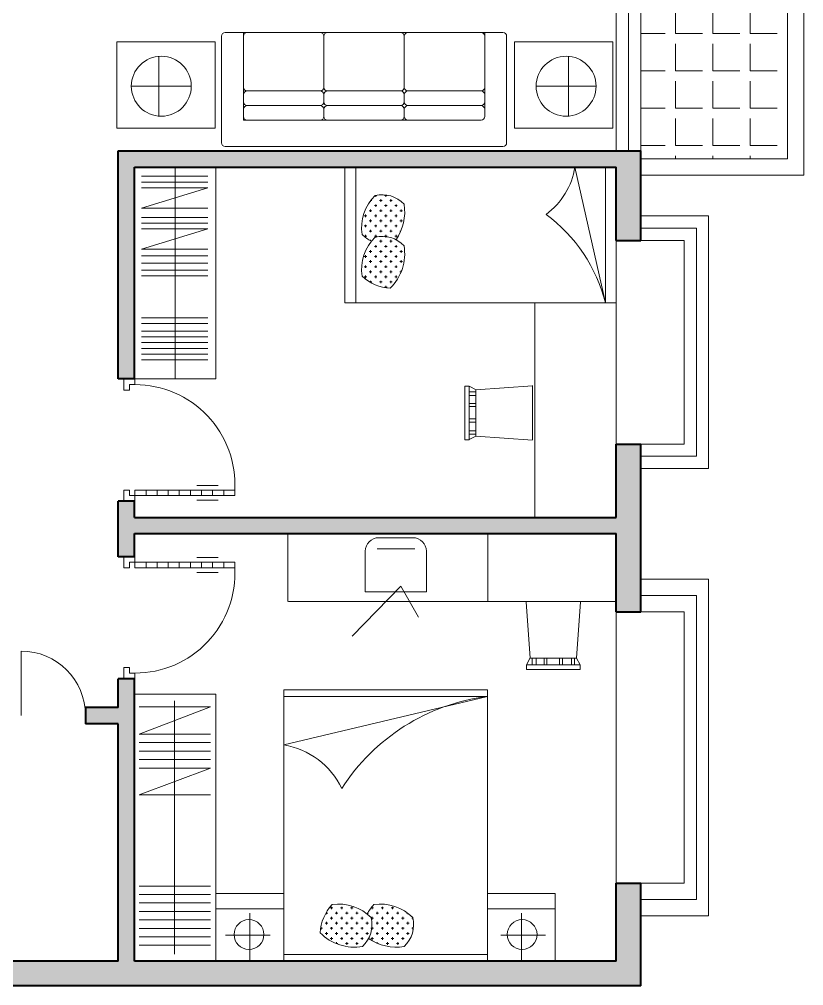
# Model space of a CAD drawing. Header units: millimetres. Extents: x 3136.3 to 3154.4, y 1812.1 to 1830.2.
# Drawn here: x 3148.61 to 3154.39, y 1812.13 to 1819.25 of the extents above; entities that cross this region are included whole.
import ezdxf
from ezdxf.enums import TextEntityAlignment as Align

# ---------------------------------------------------------------- set-up
doc = ezdxf.new("R2010")
doc.units = ezdxf.units.MM
for name, color, linetype, lineweight in [('BL', 7, 'Continuous', 5), ('FURNITURE', 220, 'Continuous', 5), ('H', 13, 'Continuous', 5), ('Muro1', 162, 'Continuous', 40), ('PUB_H', 13, 'Continuous', 5), ('W', 2, 'Continuous', 5), ('WINDOW_TEXT', 7, 'Continuous', 5)]:
    doc.layers.add(name, color=color, linetype=linetype, lineweight=lineweight)
doc.styles.add('SIMPLEX', font='SIMPLEX.SHX')
doc.styles.get("Standard").update_dxf_attribs({"font": 'arial.ttf'})

# ---------------------------------------------------------------- blocks, each defined once
blk = doc.blocks.new('_DBLK')
blk.add_line((-0.45, 0), (-0.45, -0.95))
blk.add_arc((-0.45, 0), 0.95, 270, 0)
at = {"layer": 'WINDOW_TEXT', "style": 'SIMPLEX', "flags": 1}
blk.add_attdef('A', text='', height=1, dxfattribs=at).set_placement((0, 1.5), align=Align.MIDDLE)
blk = doc.blocks.new('_B0MWI')
for p, q in [((-0.62, 3.2778), (0.62, 3.2778)), ((-0.62, 0.5), (-0.62, 3.2778)), ((0.62, 0.5), (0.62, 3.2778)), ((-0.56, 2.7778), (0.56, 2.7778)), ((-0.56, 0.5), (-0.56, 2.7778)), ((0.56, 0.5), (0.56, 2.7778)), ((-0.5, 2.2778), (0.5, 2.2778)), ((-0.5, 0.5), (-0.5, 2.2778)), ((0.5, 0.5), (0.5, 2.2778)), ((-0.5, -0.5), (0.5, -0.5))]:
    blk.add_line(p, q)
blk = doc.blocks.new('*X49')
at = {"color": 0}
for p, q in [((228151.4, -16225), (228175, -16225)), ((228250, -16225), (228250, -16224.9)), ((228250, -16225), (228450, -16225)), ((228525, -16225), (228525, -16224.9)), ((228525, -16225), (228725, -16225)), ((228800, -16225), (228800, -16224.9)), ((228800, -16225), (229000, -16225)), ((229075, -16225), (229075, -16224.9)), ((229075, -16225), (229275, -16225)), ((229350, -16225), (229350, -16224.9)), ((229350, -16225), (229550, -16225)), ((229625, -16225), (229625, -16224.9)), ((229625, -16225), (229825, -16225)), ((229900, -16225), (229900, -16224.9)), ((229900, -16225), (230100, -16225)), ((230175, -16225), (230175, -16224.9)), ((230175, -16225), (230375, -16225)), ((230450, -16225), (230450, -16224.9)), ((230450, -16225), (230650, -16225)), ((230725, -16225), (230725, -16224.9)), ((230725, -16225), (230925, -16225)), ((231000, -16225), (231000, -16224.9)), ((231000, -16225), (231200, -16225)), ((231275, -16225), (231275, -16224.9)), ((231275, -16225), (231475, -16225)), ((231550, -16225), (231550, -16224.9)), ((231550, -16225), (231750, -16225)), ((231825, -16225), (231825, -16224.9)), ((231825, -16225), (232025, -16225)), ((232100, -16225), (232100, -16224.9)), ((232100, -16225), (232121.4, -16225)), ((228250, -16500), (228250, -16300)), ((228525, -16500), (228525, -16300)), ((228800, -16500), (228800, -16300)), ((229075, -16500), (229075, -16300)), ((229350, -16500), (229350, -16300)), ((229625, -16500), (229625, -16300)), ((229900, -16500), (229900, -16300)), ((230175, -16500), (230175, -16300)), ((230450, -16500), (230450, -16300)), ((230725, -16500), (230725, -16300)), ((231000, -16500), (231000, -16300)), ((231275, -16500), (231275, -16300)), ((231550, -16500), (231550, -16300)), ((231825, -16500), (231825, -16300)), ((232100, -16500), (232100, -16300)), ((228151.4, -16500), (228175, -16500)), ((228250, -16500), (228450, -16500)), ((228525, -16500), (228725, -16500)), ((228800, -16500), (229000, -16500)), ((229075, -16500), (229275, -16500)), ((229350, -16500), (229550, -16500)), ((229625, -16500), (229825, -16500)), ((229900, -16500), (230100, -16500)), ((230175, -16500), (230375, -16500)), ((230450, -16500), (230650, -16500)), ((230725, -16500), (230925, -16500)), ((231000, -16500), (231200, -16500)), ((231275, -16500), (231475, -16500)), ((231550, -16500), (231750, -16500)), ((231825, -16500), (232025, -16500)), ((232100, -16500), (232121.4, -16500)), ((228250, -16775), (228250, -16575)), ((228525, -16775), (228525, -16575)), ((228800, -16775), (228800, -16575)), ((229075, -16775), (229075, -16575)), ((229350, -16775), (229350, -16575)), ((229625, -16775), (229625, -16575)), ((229900, -16775), (229900, -16575)), ((230175, -16775), (230175, -16575)), ((230450, -16775), (230450, -16575)), ((230725, -16775), (230725, -16575)), ((231000, -16775), (231000, -16575)), ((231275, -16775), (231275, -16575)), ((231550, -16775), (231550, -16575)), ((231825, -16775), (231825, -16575)), ((232100, -16775), (232100, -16575)), ((228151.4, -16775), (228175, -16775)), ((228250, -16775), (228450, -16775)), ((228525, -16775), (228725, -16775)), ((228800, -16775), (229000, -16775)), ((229075, -16775), (229275, -16775)), ((229350, -16775), (229550, -16775)), ((229625, -16775), (229825, -16775)), ((229900, -16775), (230100, -16775)), ((230175, -16775), (230375, -16775)), ((230450, -16775), (230650, -16775)), ((230725, -16775), (230925, -16775)), ((231000, -16775), (231200, -16775)), ((231275, -16775), (231475, -16775)), ((231550, -16775), (231750, -16775)), ((231825, -16775), (232025, -16775)), ((232100, -16775), (232121.4, -16775)), ((228250, -17050), (228250, -16850)), ((228525, -17050), (228525, -16850)), ((228800, -17050), (228800, -16850)), ((229075, -17050), (229075, -16850)), ((229350, -17050), (229350, -16850)), ((229625, -17050), (229625, -16850)), ((229900, -17050), (229900, -16850)), ((230175, -17050), (230175, -16850)), ((230450, -17050), (230450, -16850)), ((230725, -17050), (230725, -16850)), ((231000, -17050), (231000, -16850)), ((231275, -17050), (231275, -16850)), ((231550, -17050), (231550, -16850)), ((231825, -17050), (231825, -16850)), ((232100, -17050), (232100, -16850)), ((228151.4, -17050), (228175, -17050)), ((228250, -17050), (228450, -17050)), ((228525, -17050), (228725, -17050)), ((228800, -17050), (229000, -17050)), ((229075, -17050), (229275, -17050)), ((229350, -17050), (229550, -17050)), ((229625, -17050), (229825, -17050)), ((229900, -17050), (230100, -17050)), ((230175, -17050), (230375, -17050)), ((230450, -17050), (230650, -17050)), ((230725, -17050), (230925, -17050)), ((231000, -17050), (231200, -17050)), ((231275, -17050), (231475, -17050)), ((231550, -17050), (231750, -17050)), ((231825, -17050), (232025, -17050)), ((232100, -17050), (232121.4, -17050)), ((228250, -17304.9), (228250, -17125)), ((228525, -17304.9), (228525, -17125)), ((228800, -17304.9), (228800, -17125)), ((229075, -17304.9), (229075, -17125)), ((229350, -17304.9), (229350, -17125)), ((229625, -17304.9), (229625, -17125)), ((229900, -17304.9), (229900, -17125)), ((230175, -17304.9), (230175, -17125)), ((230450, -17304.9), (230450, -17125)), ((230725, -17304.9), (230725, -17125)), ((231000, -17304.9), (231000, -17125)), ((231275, -17304.9), (231275, -17125)), ((231550, -17304.9), (231550, -17125)), ((231825, -17304.9), (231825, -17125)), ((232100, -17304.9), (232100, -17125))]:
    blk.add_line(p, q, dxfattribs=at)
blk = doc.blocks.new('80217063752320')
for p, q in [((-1925, 90), (1925, 90)), ((-1925, 0), (1925, 0)), ((-1925, -90), (1925, -90))]:
    blk.add_line(p, q)
at = {"style": 'SIMPLEX', "flags": 1}
blk.add_attdef('A', text='', height=1, dxfattribs=at).set_placement((0, 0), align=Align.MIDDLE)
blk = doc.blocks.new('M_A24LXR')
for p, q in [((-0.4552, 0.071), (-0.4552, 0.8883)), ((-0.4552, 0.8883), (-0.4098, 0.8883)), ((-0.4098, 0.8883), (-0.4098, 0.071)), ((-0.4552, 0.7975), (-0.4098, 0.7975)), ((-0.4936, 0.7527), (-0.4936, 0.578)), ((-0.3714, 0.7527), (-0.3714, 0.578)), ((-0.4552, 0.7067), (-0.4098, 0.7067)), ((-0.4552, 0.6159), (-0.4098, 0.6159)), ((-0.4552, 0.5251), (-0.4098, 0.5251)), ((-0.4552, 0.4343), (-0.4098, 0.4343)), ((-0.4552, 0.3435), (-0.4098, 0.3435)), ((-0.4552, 0.2527), (-0.4098, 0.2527)), ((-0.4552, 0.1619), (-0.4098, 0.1619)), ((-0.5006, 0.071), (-0.4552, 0.071)), ((-0.5006, -0.0198), (-0.5006, 0.071)), ((-0.4098, 0.071), (-0.4552, 0.071)), ((-0.4552, 0.071), (-0.4552, 0.0256)), ((-0.4552, 0.0256), (-0.4098, 0.0256)), ((-0.4098, 0.0256), (-0.4098, -0.0198)), ((0.4528, 0.0256), (0.4074, 0.0256)), ((0.4074, 0.0256), (0.4074, -0.0198)), ((0.4982, 0.071), (0.4528, 0.071)), ((0.4528, 0.071), (0.4528, 0.0256)), ((0.4982, -0.0198), (0.4982, 0.071)), ((-0.5006, -0.0198), (-0.5006, -0.0198)), ((-0.4098, -0.0198), (-0.5006, -0.0198)), ((0.4074, -0.0198), (0.4982, -0.0198)), ((0.4982, -0.0198), (0.4982, -0.0198))]:
    blk.add_line(p, q)
blk.add_arc((-0.3644, 0.0723), 0.8172, 359.91151, 93.18481)
blk = doc.blocks.new('*X45')
at = {"color": 0}
for p, q in [((284887.5, 2287.5), (284906.2, 2287.5)), ((284896.9, 2278.1), (284896.9, 2296.9)), ((284933, 2325), (284943.8, 2325)), ((284934.4, 2315.6), (284934.4, 2325.6)), ((284962.5, 2287.5), (284981.2, 2287.5)), ((284971.9, 2278.1), (284971.9, 2296.9)), ((285000, 2325), (285018.8, 2325)), ((285009.4, 2315.6), (285009.4, 2334.4)), ((285037.5, 2287.5), (285056.2, 2287.5)), ((285046.9, 2278.1), (285046.9, 2296.9)), ((285075, 2325), (285093.8, 2325)), ((285084.4, 2315.6), (285084.4, 2334.4)), ((285112.5, 2287.5), (285131.2, 2287.5)), ((285121.9, 2278.1), (285121.9, 2296.9)), ((285187.5, 2287.5), (285206.2, 2287.5)), ((285196.9, 2278.1), (285196.9, 2296.9)), ((285234.4, 2315.6), (285234.4, 2322.7)), ((285239.8, 2325), (285243.8, 2325)), ((285262.5, 2287.5), (285281.2, 2287.5)), ((285271.9, 2278.1), (285271.9, 2296.9)), ((285300, 2325), (285318.8, 2325)), ((285309.4, 2315.6), (285309.4, 2334.4)), ((285337.5, 2287.5), (285356.2, 2287.5)), ((285346.9, 2278.1), (285346.9, 2296.9)), ((285375, 2325), (285393.8, 2325)), ((285384.4, 2315.6), (285384.4, 2334.4)), ((285412.5, 2287.5), (285431.2, 2287.5)), ((285421.9, 2278.1), (285421.9, 2296.9)), ((285450, 2325), (285452.3, 2325)), ((285459.4, 2315.6), (285459.4, 2315.8)), ((284817.1, 2212.5), (284831.2, 2212.5)), ((284821.9, 2203.1), (284821.9, 2221.9)), ((284850, 2250), (284868.8, 2250)), ((284859.4, 2240.6), (284859.4, 2259.4)), ((284887.5, 2212.5), (284906.2, 2212.5)), ((284896.9, 2203.1), (284896.9, 2221.9)), ((284925, 2250), (284943.8, 2250)), ((284934.4, 2240.6), (284934.4, 2259.4)), ((284962.5, 2212.5), (284981.2, 2212.5)), ((284971.9, 2203.1), (284971.9, 2221.9)), ((285000, 2250), (285018.8, 2250)), ((285009.4, 2240.6), (285009.4, 2259.4)), ((285037.5, 2212.5), (285056.2, 2212.5)), ((285046.9, 2203.1), (285046.9, 2221.9)), ((285075, 2250), (285093.8, 2250)), ((285084.4, 2240.6), (285084.4, 2259.4)), ((285112.5, 2212.5), (285131.2, 2212.5)), ((285121.9, 2203.1), (285121.9, 2221.9)), ((285150, 2250), (285168.8, 2250)), ((285159.4, 2240.6), (285159.4, 2259.4)), ((285187.5, 2212.5), (285206.2, 2212.5)), ((285196.9, 2203.1), (285196.9, 2221.9)), ((285225, 2250), (285243.8, 2250)), ((285234.4, 2240.6), (285234.4, 2259.4)), ((285262.5, 2212.5), (285281.2, 2212.5)), ((285271.9, 2203.1), (285271.9, 2221.9)), ((285300, 2250), (285318.8, 2250)), ((285309.4, 2240.6), (285309.4, 2259.4)), ((285337.5, 2212.5), (285356.2, 2212.5)), ((285346.9, 2203.1), (285346.9, 2221.9)), ((285375, 2250), (285393.8, 2250)), ((285384.4, 2240.6), (285384.4, 2259.4)), ((285412.5, 2212.5), (285431.2, 2212.5)), ((285421.9, 2203.1), (285421.9, 2221.9)), ((285450, 2250), (285468.8, 2250)), ((285459.4, 2240.6), (285459.4, 2259.4)), ((285487.5, 2212.5), (285500.2, 2212.5)), ((285496.9, 2203.1), (285496.9, 2221.9)), ((284850, 2175), (284868.8, 2175)), ((284859.4, 2165.6), (284859.4, 2184.4)), ((284887.5, 2137.5), (284906.2, 2137.5)), ((284896.9, 2128.1), (284896.9, 2146.9)), ((284925, 2175), (284943.8, 2175)), ((284934.4, 2165.6), (284934.4, 2184.4)), ((284962.5, 2137.5), (284981.2, 2137.5)), ((284971.9, 2128.1), (284971.9, 2146.9)), ((285000, 2175), (285018.8, 2175)), ((285009.4, 2165.6), (285009.4, 2184.4)), ((285037.5, 2137.5), (285056.2, 2137.5)), ((285046.9, 2128.1), (285046.9, 2146.9)), ((285075, 2175), (285093.8, 2175)), ((285084.4, 2165.6), (285084.4, 2184.4)), ((285112.5, 2137.5), (285131.2, 2137.5)), ((285121.9, 2128.1), (285121.9, 2146.9)), ((285150, 2175), (285168.8, 2175)), ((285159.4, 2165.6), (285159.4, 2184.4)), ((285187.5, 2137.5), (285206.2, 2137.5)), ((285196.9, 2128.1), (285196.9, 2146.9)), ((285225, 2175), (285243.8, 2175)), ((285234.4, 2165.6), (285234.4, 2184.4)), ((285262.5, 2137.5), (285281.2, 2137.5)), ((285271.9, 2128.1), (285271.9, 2146.9)), ((285300, 2175), (285318.8, 2175)), ((285309.4, 2165.6), (285309.4, 2184.4)), ((285337.5, 2137.5), (285356.2, 2137.5)), ((285346.9, 2128.1), (285346.9, 2146.9)), ((285375, 2175), (285393.8, 2175)), ((285384.4, 2165.6), (285384.4, 2184.4)), ((285412.5, 2137.5), (285431.2, 2137.5)), ((285421.9, 2128.1), (285421.9, 2146.9)), ((285450, 2175), (285468.8, 2175)), ((285459.4, 2165.6), (285459.4, 2184.4)), ((285487.5, 2137.5), (285496.8, 2137.5)), ((285496.9, 2137.7), (285496.9, 2146.9)), ((284856.1, 2100), (284868.8, 2100)), ((284859.4, 2094.3), (284859.4, 2109.4)), ((284896.9, 2053.1), (284896.9, 2071.9)), ((284925, 2100), (284943.8, 2100)), ((284934.4, 2090.6), (284934.4, 2109.4)), ((284971.9, 2053.1), (284971.9, 2071.9)), ((285000, 2100), (285018.8, 2100)), ((285009.4, 2090.6), (285009.4, 2109.4)), ((285046.9, 2053.1), (285046.9, 2071.9)), ((285075, 2100), (285093.8, 2100)), ((285084.4, 2090.6), (285084.4, 2109.4)), ((285150, 2100), (285150.9, 2100)), ((285159.4, 2106.3), (285159.4, 2109.4)), ((285162.9, 2100), (285168.8, 2100)), ((285196.9, 2053.1), (285196.9, 2071.9)), ((285225, 2100), (285243.8, 2100)), ((285234.4, 2090.6), (285234.4, 2109.4)), ((285271.9, 2053.1), (285271.9, 2071.9)), ((285300, 2100), (285318.8, 2100)), ((285309.4, 2090.6), (285309.4, 2109.4)), ((285346.9, 2053.1), (285346.9, 2071.9)), ((285375, 2100), (285393.8, 2100)), ((285384.4, 2090.6), (285384.4, 2109.4)), ((285450, 2100), (285457.6, 2100)), ((285459.4, 2101.3), (285459.4, 2109.4)), ((284887.5, 2062.5), (284906.2, 2062.5)), ((284962.5, 2062.5), (284981.2, 2062.5)), ((285037.5, 2062.5), (285056.2, 2062.5)), ((285187.8, 2062.5), (285206.2, 2062.5)), ((285262.5, 2062.5), (285281.2, 2062.5)), ((285337.5, 2062.5), (285356.2, 2062.5))]:
    blk.add_line(p, q, dxfattribs=at)
blk = doc.blocks.new('aptos2')
at = {"layer": 'BL'}
for points in [[(3153.1903, 1822.3136), (3154.3903, 1822.3136), (3154.3903, 1818.1036), (3153.1903, 1818.1036)], [(3153.1903, 1822.1936), (3154.2703, 1822.1936), (3154.2703, 1818.2236), (3153.1903, 1818.2236)]]:
    blk.add_lwpolyline(points, dxfattribs=at)
at = {"layer": 'FURNITURE', "linetype": 'ByBlock'}
for p, q in [((3150.1023, 1818.3421), (3150.1023, 1819.1283)), ((3152.1753, 1819.1552), (3150.1292, 1819.1552)), ((3150.2638, 1818.509), (3150.2638, 1819.1552)), ((3150.2638, 1818.7513), (3150.2638, 1819.1283)), ((3150.2907, 1819.1552), (3150.8292, 1819.1552)), ((3150.8561, 1819.1283), (3150.8561, 1818.7513)), ((3150.8561, 1818.7513), (3150.8561, 1819.1283)), ((3150.883, 1819.1552), (3151.4215, 1819.1552)), ((3151.4484, 1818.7513), (3151.4484, 1819.1283)), ((3151.4484, 1819.1283), (3151.4484, 1818.7513)), ((3151.4753, 1819.1552), (3152.0138, 1819.1552)), ((3152.0407, 1818.536), (3152.0407, 1819.1552)), ((3152.0407, 1819.1283), (3152.0407, 1818.7513)), ((3152.2023, 1818.3421), (3152.2023, 1819.1283)), ((3150.0542, 1819.0863), (3149.3302, 1819.0863)), ((3149.3302, 1819.0863), (3149.3302, 1818.4504)), ((3150.0542, 1818.4504), (3150.0542, 1819.0863)), ((3152.2607, 1818.4504), (3152.2607, 1819.0863)), ((3152.2607, 1819.0863), (3152.9847, 1819.0863)), ((3152.9847, 1819.0863), (3152.9847, 1818.4504)), ((3149.641, 1818.5394), (3149.641, 1818.9796)), ((3152.658, 1818.5394), (3152.658, 1818.9796)), ((3149.4378, 1818.7595), (3149.8794, 1818.7595)), ((3152.8612, 1818.7595), (3152.4195, 1818.7595)), ((3150.2638, 1818.6436), (3150.2638, 1818.6975)), ((3150.8292, 1818.7244), (3150.2907, 1818.7244)), ((3150.2907, 1818.7244), (3150.8292, 1818.7244)), ((3150.8561, 1818.6975), (3150.8561, 1818.6436)), ((3150.8561, 1818.6436), (3150.8561, 1818.6975)), ((3151.4215, 1818.7244), (3150.883, 1818.7244)), ((3150.883, 1818.7244), (3151.4215, 1818.7244)), ((3151.4484, 1818.6436), (3151.4484, 1818.6975)), ((3151.4484, 1818.6975), (3151.4484, 1818.6436)), ((3152.0138, 1818.7244), (3151.4753, 1818.7244)), ((3151.4753, 1818.7244), (3152.0138, 1818.7244)), ((3152.0407, 1818.6975), (3152.0407, 1818.6436)), ((3150.2907, 1818.6167), (3150.8292, 1818.6167)), ((3150.8292, 1818.6167), (3150.2907, 1818.6167)), ((3150.883, 1818.6167), (3151.4215, 1818.6167)), ((3151.4215, 1818.6167), (3150.883, 1818.6167)), ((3151.4753, 1818.6167), (3152.0138, 1818.6167)), ((3152.0138, 1818.6167), (3151.4753, 1818.6167)), ((3150.2638, 1818.536), (3150.2638, 1818.5898)), ((3150.8561, 1818.5898), (3150.8561, 1818.536)), ((3150.8561, 1818.536), (3150.8561, 1818.5898)), ((3151.4484, 1818.536), (3151.4484, 1818.5898)), ((3151.4484, 1818.5898), (3151.4484, 1818.536)), ((3152.0407, 1818.5898), (3152.0407, 1818.536)), ((3152.0138, 1818.509), (3150.2638, 1818.509)), ((3150.8292, 1818.509), (3150.2907, 1818.509)), ((3151.4215, 1818.509), (3150.883, 1818.509)), ((3152.0138, 1818.509), (3151.4753, 1818.509)), ((3149.3302, 1818.4504), (3150.0542, 1818.4504)), ((3152.9847, 1818.4504), (3152.2607, 1818.4504)), ((3152.1753, 1818.3152), (3150.1292, 1818.3152)), ((3149.7603, 1816.6036), (3149.7603, 1818.1636)), ((3150.0603, 1816.6036), (3150.0603, 1818.1636)), ((3151.0103, 1818.1636), (3153.0103, 1818.1636)), ((3151.0103, 1817.1636), (3151.0103, 1818.1636)), ((3151.0903, 1818.1636), (3151.0903, 1817.1636)), ((3152.9303, 1817.1636), (3152.7052, 1818.1636)), ((3152.9303, 1817.1636), (3152.9303, 1818.1636)), ((3153.0103, 1818.1636), (3153.0103, 1817.1636)), ((3149.5121, 1818.0957), (3150.0016, 1818.0957)), ((3149.5121, 1818.0538), (3150.0016, 1818.0538)), ((3149.5121, 1818.0538), (3150.0016, 1818.0538)), ((3149.5121, 1818.0119), (3150.0016, 1818.0119)), ((3150.0016, 1818.0119), (3149.5121, 1817.8619)), ((3151.3127, 1817.9457), (3151.3127, 1817.9584)), ((3151.2002, 1817.9082), (3151.2002, 1817.9158)), ((3151.2015, 1817.9175), (3151.2096, 1817.9175)), ((3151.2377, 1817.9457), (3151.2377, 1817.955)), ((3151.2377, 1817.8707), (3151.2377, 1817.8894)), ((3151.238, 1817.955), (3151.2471, 1817.955)), ((3151.2658, 1817.9175), (3151.2846, 1817.9175)), ((3151.2752, 1817.9082), (3151.2752, 1817.9269)), ((3151.3033, 1817.955), (3151.3221, 1817.955)), ((3151.3127, 1817.8707), (3151.3127, 1817.8894)), ((3151.3408, 1817.9175), (3151.3596, 1817.9175)), ((3151.3502, 1817.9082), (3151.3502, 1817.9269)), ((3151.3877, 1817.8707), (3151.3877, 1817.8894)), ((3151.4158, 1817.9175), (3151.416, 1817.9175)), ((3151.4252, 1817.9082), (3151.4252, 1817.9104)), ((3149.5121, 1817.8619), (3150.0016, 1817.8619)), ((3151.1627, 1817.7957), (3151.1627, 1817.8144)), ((3151.1908, 1817.8425), (3151.2096, 1817.8425)), ((3151.2002, 1817.8332), (3151.2002, 1817.8519)), ((3151.2283, 1817.88), (3151.2471, 1817.88)), ((3151.2377, 1817.7957), (3151.2377, 1817.8144)), ((3151.2658, 1817.8425), (3151.2846, 1817.8425)), ((3151.2752, 1817.8332), (3151.2752, 1817.8519)), ((3151.3033, 1817.88), (3151.3221, 1817.88)), ((3151.3127, 1817.7957), (3151.3127, 1817.8144)), ((3151.3408, 1817.8425), (3151.3596, 1817.8425)), ((3151.3502, 1817.8332), (3151.3502, 1817.8519)), ((3151.3783, 1817.88), (3151.3971, 1817.88)), ((3151.3877, 1817.7957), (3151.3877, 1817.8144)), ((3151.4158, 1817.8425), (3151.4346, 1817.8425)), ((3151.4252, 1817.8332), (3151.4252, 1817.8519)), ((3149.5121, 1817.7935), (3150.0016, 1817.7935)), ((3149.5121, 1817.7516), (3150.0016, 1817.7516)), ((3149.5121, 1817.7516), (3150.0016, 1817.7516)), ((3151.1533, 1817.805), (3151.1721, 1817.805)), ((3151.1908, 1817.7675), (3151.2096, 1817.7675)), ((3151.2002, 1817.7582), (3151.2002, 1817.7769)), ((3151.2283, 1817.805), (3151.2471, 1817.805)), ((3151.2658, 1817.7675), (3151.2846, 1817.7675)), ((3151.2752, 1817.7582), (3151.2752, 1817.7769)), ((3151.3033, 1817.805), (3151.3221, 1817.805)), ((3151.3408, 1817.7675), (3151.3596, 1817.7675)), ((3151.3502, 1817.7582), (3151.3502, 1817.7769)), ((3151.3783, 1817.805), (3151.3971, 1817.805)), ((3151.4158, 1817.7675), (3151.4346, 1817.7675)), ((3151.4252, 1817.7582), (3151.4252, 1817.7769)), ((3149.5121, 1817.7097), (3150.0016, 1817.7097)), ((3150.0016, 1817.7097), (3149.5121, 1817.5597)), ((3151.1533, 1817.73), (3151.1721, 1817.73)), ((3151.1627, 1817.7207), (3151.1627, 1817.7394)), ((3151.1908, 1817.6925), (3151.2096, 1817.6925)), ((3151.2002, 1817.6832), (3151.2002, 1817.7019)), ((3151.2283, 1817.73), (3151.2471, 1817.73)), ((3151.2377, 1817.7207), (3151.2377, 1817.7394)), ((3151.2658, 1817.6925), (3151.2846, 1817.6925)), ((3151.2752, 1817.6832), (3151.2752, 1817.7019)), ((3151.3033, 1817.73), (3151.3221, 1817.73)), ((3151.3127, 1817.7207), (3151.3127, 1817.7394)), ((3151.3408, 1817.6925), (3151.3596, 1817.6925)), ((3151.3502, 1817.6832), (3151.3502, 1817.7019)), ((3151.3783, 1817.73), (3151.3971, 1817.73)), ((3151.3877, 1817.7207), (3151.3877, 1817.7394)), ((3151.4158, 1817.6925), (3151.423, 1817.6925)), ((3151.4252, 1817.6979), (3151.4252, 1817.7019)), ((3151.1533, 1817.655), (3151.1721, 1817.655)), ((3151.1627, 1817.6459), (3151.1627, 1817.6644)), ((3151.2002, 1817.621), (3151.2002, 1817.6269)), ((3151.2002, 1817.6082), (3151.2002, 1817.609)), ((3151.2065, 1817.6175), (3151.2096, 1817.6175)), ((3151.2283, 1817.655), (3151.2471, 1817.655)), ((3151.2377, 1817.6457), (3151.2377, 1817.6644)), ((3151.2658, 1817.6175), (3151.2846, 1817.6175)), ((3151.2752, 1817.6082), (3151.2752, 1817.6269)), ((3151.3033, 1817.655), (3151.3221, 1817.655)), ((3151.3127, 1817.6457), (3151.3127, 1817.6644)), ((3151.3408, 1817.6175), (3151.3596, 1817.6175)), ((3151.3502, 1817.6082), (3151.3502, 1817.6269)), ((3151.3783, 1817.655), (3151.3971, 1817.655)), ((3151.3877, 1817.6457), (3151.3877, 1817.6644)), ((3149.5121, 1817.5597), (3150.0016, 1817.5597)), ((3151.1908, 1817.5425), (3151.2096, 1817.5425)), ((3151.2002, 1817.5332), (3151.2002, 1817.5519)), ((3151.2283, 1817.58), (3151.2471, 1817.58)), ((3151.2377, 1817.5707), (3151.2377, 1817.5894)), ((3151.2658, 1817.5425), (3151.2846, 1817.5425)), ((3151.2752, 1817.5332), (3151.2752, 1817.5519)), ((3151.3033, 1817.58), (3151.3221, 1817.58)), ((3151.3127, 1817.5707), (3151.3127, 1817.5894)), ((3151.3408, 1817.5425), (3151.3596, 1817.5425)), ((3151.3502, 1817.5332), (3151.3502, 1817.5519)), ((3151.3783, 1817.58), (3151.3971, 1817.58)), ((3151.3877, 1817.5707), (3151.3877, 1817.5894)), ((3151.4158, 1817.5425), (3151.4346, 1817.5425)), ((3151.4252, 1817.5332), (3151.4252, 1817.5519)), ((3149.5121, 1817.509), (3150.0016, 1817.509)), ((3151.1533, 1817.505), (3151.1721, 1817.505)), ((3151.1627, 1817.4957), (3151.1627, 1817.5144)), ((3151.1908, 1817.4675), (3151.2096, 1817.4675)), ((3151.2002, 1817.4582), (3151.2002, 1817.4769)), ((3151.2283, 1817.505), (3151.2471, 1817.505)), ((3151.2377, 1817.4957), (3151.2377, 1817.5144)), ((3151.2658, 1817.4675), (3151.2846, 1817.4675)), ((3151.2752, 1817.4582), (3151.2752, 1817.4769)), ((3151.3033, 1817.505), (3151.3221, 1817.505)), ((3151.3127, 1817.4957), (3151.3127, 1817.5144)), ((3151.3408, 1817.4675), (3151.3596, 1817.4675)), ((3151.3502, 1817.4582), (3151.3502, 1817.4769)), ((3151.3783, 1817.505), (3151.3971, 1817.505)), ((3151.3877, 1817.4957), (3151.3877, 1817.5144)), ((3151.4158, 1817.4675), (3151.4346, 1817.4675)), ((3151.4252, 1817.4582), (3151.4252, 1817.4769)), ((3149.5121, 1817.456), (3150.0016, 1817.456)), ((3149.5121, 1817.4053), (3150.0016, 1817.4053)), ((3151.1533, 1817.43), (3151.1721, 1817.43)), ((3151.1627, 1817.4207), (3151.1627, 1817.4394)), ((3151.1908, 1817.3925), (3151.2096, 1817.3925)), ((3151.2002, 1817.3832), (3151.2002, 1817.4019)), ((3151.2283, 1817.43), (3151.2471, 1817.43)), ((3151.2377, 1817.4207), (3151.2377, 1817.4394)), ((3151.2658, 1817.3925), (3151.2846, 1817.3925)), ((3151.2752, 1817.3832), (3151.2752, 1817.4019)), ((3151.3033, 1817.43), (3151.3221, 1817.43)), ((3151.3127, 1817.4207), (3151.3127, 1817.4394)), ((3151.3408, 1817.3925), (3151.3596, 1817.3925)), ((3151.3502, 1817.3832), (3151.3502, 1817.4019)), ((3151.3783, 1817.43), (3151.3971, 1817.43)), ((3151.3877, 1817.4207), (3151.3877, 1817.4394)), ((3151.4158, 1817.3925), (3151.4258, 1817.3925)), ((3151.4252, 1817.3912), (3151.4252, 1817.4019)), ((3149.5121, 1817.3634), (3150.0016, 1817.3634)), ((3151.1533, 1817.355), (3151.1721, 1817.355)), ((3151.1627, 1817.3457), (3151.1627, 1817.3644)), ((3151.1946, 1817.3175), (3151.2096, 1817.3175)), ((3151.2002, 1817.3142), (3151.2002, 1817.3269)), ((3151.2283, 1817.355), (3151.2471, 1817.355)), ((3151.2377, 1817.3457), (3151.2377, 1817.3644)), ((3151.2658, 1817.3175), (3151.2846, 1817.3175)), ((3151.2752, 1817.3082), (3151.2752, 1817.3269)), ((3151.3033, 1817.355), (3151.3221, 1817.355)), ((3151.3127, 1817.3457), (3151.3127, 1817.3644)), ((3151.3408, 1817.3175), (3151.3596, 1817.3175)), ((3151.3502, 1817.3082), (3151.3502, 1817.3269)), ((3151.3783, 1817.355), (3151.3971, 1817.355)), ((3151.3877, 1817.3457), (3151.3877, 1817.3644)), ((3151.3033, 1817.28), (3151.3221, 1817.28)), ((3151.3127, 1817.2753), (3151.3127, 1817.2894)), ((3153.0103, 1817.1636), (3151.0103, 1817.1636)), ((3152.4103, 1815.5836), (3152.4103, 1817.1636)), ((3149.5121, 1817.0524), (3150.0016, 1817.0524)), ((3149.5121, 1817.0105), (3150.0016, 1817.0105)), ((3149.5121, 1816.9544), (3150.0016, 1816.9544)), ((3149.5121, 1816.9125), (3150.0016, 1816.9125)), ((3149.5121, 1816.9125), (3150.0016, 1816.9125)), ((3149.5121, 1816.8705), (3150.0016, 1816.8705)), ((3149.5121, 1816.8705), (3150.0016, 1816.8705)), ((3149.5121, 1816.8286), (3150.0016, 1816.8286)), ((3149.5121, 1816.8286), (3150.0016, 1816.8286)), ((3149.5121, 1816.7867), (3150.0016, 1816.7867)), ((3149.5121, 1816.7867), (3150.0016, 1816.7867)), ((3149.5121, 1816.7448), (3150.0016, 1816.7448)), ((3149.4603, 1816.6036), (3150.0603, 1816.6036)), ((3151.8932, 1816.5505), (3151.9268, 1816.5505)), ((3151.8932, 1816.5505), (3151.8932, 1816.1556)), ((3151.9266, 1816.5503), (3151.9776, 1816.5241)), ((3151.9268, 1816.1556), (3151.9268, 1816.5505)), ((3152.3917, 1816.5528), (3151.9751, 1816.5234)), ((3152.3932, 1816.1556), (3152.3932, 1816.5556)), ((3151.9266, 1816.5084), (3151.9763, 1816.5084)), ((3151.9266, 1816.4809), (3151.9763, 1816.4809)), ((3151.9751, 1816.5252), (3151.9751, 1816.1828)), ((3151.9266, 1816.422), (3151.9763, 1816.422)), ((3151.9266, 1816.4011), (3151.9763, 1816.4011)), ((3151.9266, 1816.3082), (3151.9763, 1816.3082)), ((3151.9266, 1816.2847), (3151.9763, 1816.2847)), ((3151.9266, 1816.2205), (3151.9763, 1816.2205)), ((3151.9266, 1816.197), (3151.9763, 1816.197)), ((3151.9763, 1816.1826), (3151.9266, 1816.1564)), ((3152.3917, 1816.1533), (3151.9751, 1816.1828)), ((3151.8932, 1816.1556), (3151.9268, 1816.1556)), ((3150.5904, 1814.9636), (3150.5904, 1815.4636)), ((3151.511, 1815.4337), (3151.261, 1815.4337)), ((3152.0634, 1814.9636), (3152.0634, 1815.4636)), ((3151.161, 1815.3337), (3151.161, 1815.0337)), ((3151.2477, 1815.3526), (3151.527, 1815.3526)), ((3151.611, 1815.0337), (3151.611, 1815.3337)), ((3151.4235, 1815.0768), (3151.0643, 1814.7092)), ((3151.4235, 1815.0768), (3151.5541, 1814.848)), ((3151.161, 1815.0337), (3151.611, 1815.0337)), ((3150.5953, 1814.9636), (3153.0103, 1814.9636)), ((3152.744, 1814.9636), (3152.344, 1814.9636)), ((3152.3469, 1814.9622), (3152.3763, 1814.5455)), ((3152.7464, 1814.9622), (3152.7169, 1814.5455)), ((3152.3494, 1814.4971), (3152.3756, 1814.5481)), ((3152.3744, 1814.5455), (3152.7169, 1814.5455)), ((3152.3913, 1814.4971), (3152.3913, 1814.5467)), ((3152.4188, 1814.4971), (3152.4188, 1814.5467)), ((3152.4776, 1814.4971), (3152.4776, 1814.5467)), ((3152.4986, 1814.4971), (3152.4986, 1814.5467)), ((3152.5915, 1814.4971), (3152.5915, 1814.5467)), ((3152.615, 1814.4971), (3152.615, 1814.5467)), ((3152.6791, 1814.4971), (3152.6791, 1814.5467)), ((3152.7027, 1814.4971), (3152.7027, 1814.5467)), ((3152.7171, 1814.5467), (3152.7433, 1814.4971)), ((3152.3492, 1814.4636), (3152.3492, 1814.4972)), ((3152.744, 1814.4972), (3152.3492, 1814.4972)), ((3152.744, 1814.4636), (3152.744, 1814.4972)), ((3152.3492, 1814.4636), (3152.744, 1814.4636)), ((3149.4603, 1814.2799), (3150.0603, 1814.2799)), ((3150.0603, 1812.3136), (3150.0603, 1814.2799)), ((3150.5603, 1814.3136), (3152.0603, 1814.3136)), ((3150.5603, 1812.3136), (3150.5603, 1814.3136)), ((3152.0603, 1814.2636), (3150.5603, 1813.9074)), ((3152.0603, 1814.2636), (3150.5603, 1814.2636)), ((3152.0603, 1814.3136), (3152.0603, 1812.3136)), ((3150.0214, 1814.1872), (3149.4952, 1814.1872)), ((3149.4952, 1813.9864), (3150.0214, 1814.1872)), ((3149.7548, 1812.3655), (3149.7548, 1814.2323)), ((3150.0214, 1813.9864), (3149.4952, 1813.9864)), ((3150.0214, 1813.9241), (3149.4952, 1813.9241)), ((3150.0214, 1813.8617), (3149.4952, 1813.8617)), ((3150.0214, 1813.7994), (3149.4952, 1813.7994)), ((3150.0214, 1813.7371), (3149.4952, 1813.7371)), ((3149.4952, 1813.5397), (3150.0214, 1813.7371)), ((3150.0214, 1813.5397), (3149.4952, 1813.5397)), ((3150.0214, 1812.8677), (3149.4952, 1812.8677)), ((3150.0214, 1812.8053), (3149.4952, 1812.8053)), ((3150.5603, 1812.8136), (3150.0603, 1812.8136)), ((3150.0603, 1812.3136), (3150.0603, 1812.8136)), ((3150.5603, 1812.3136), (3150.5603, 1812.8136)), ((3152.0603, 1812.3136), (3152.0603, 1812.8136)), ((3152.0603, 1812.8136), (3152.5603, 1812.8136)), ((3152.5603, 1812.3136), (3152.5603, 1812.8136)), ((3150.0214, 1812.743), (3149.4952, 1812.743)), ((3150.5603, 1812.6985), (3150.0603, 1812.6985)), ((3152.0603, 1812.6985), (3152.5603, 1812.6985)), ((3150.0214, 1812.6807), (3149.4952, 1812.6807)), ((3150.0214, 1812.6183), (3149.4952, 1812.6183)), ((3150.3097, 1812.667), (3150.3097, 1812.3115)), ((3152.3109, 1812.667), (3152.3109, 1812.3115)), ((3150.0214, 1812.556), (3149.4952, 1812.556)), ((3150.0214, 1812.4937), (3149.4952, 1812.4937)), ((3150.1318, 1812.5048), (3150.4614, 1812.5048)), ((3152.4887, 1812.5048), (3152.1592, 1812.5048)), ((3150.0214, 1812.4313), (3149.4952, 1812.4313)), ((3150.5603, 1812.3636), (3152.0603, 1812.3636)), ((3150.5603, 1812.3136), (3150.0603, 1812.3136)), ((3152.0603, 1812.3136), (3150.5603, 1812.3136)), ((3152.0603, 1812.3136), (3152.5603, 1812.3136))]:
    blk.add_line(p, q, dxfattribs=at)
for centre, radius in [((3149.6586, 1818.7595), 0.2208), ((3152.6403, 1818.7595), 0.2208), ((3150.3045, 1812.51), 0.1099), ((3152.3161, 1812.51), 0.1099)]:
    blk.add_circle(centre, radius, dxfattribs=at)
for centre, radius, start, end in [((3150.1292, 1819.1283), 0.0269, 90, 180), ((3150.2907, 1819.1283), 0.0269, 90, 180), ((3150.8292, 1819.1283), 0.0269, 0, 90), ((3150.883, 1819.1283), 0.0269, 90, 180), ((3151.4215, 1819.1283), 0.0269, 360, 90), ((3151.4753, 1819.1283), 0.0269, 90, 180), ((3152.0138, 1819.1283), 0.0269, 360, 90), ((3152.1753, 1819.1283), 0.0269, 0, 90), ((3150.2907, 1818.7513), 0.0269, 180, 270), ((3150.8292, 1818.7513), 0.0269, 270, 360), ((3150.883, 1818.7513), 0.0269, 180, 270), ((3151.4215, 1818.7513), 0.0269, 270, 0), ((3151.4753, 1818.7513), 0.0269, 180, 270), ((3152.0138, 1818.7513), 0.0269, 270, 0), ((3150.2907, 1818.6975), 0.0269, 90, 180), ((3150.8292, 1818.6975), 0.0269, 0, 90), ((3150.883, 1818.6975), 0.0269, 90, 180), ((3151.4215, 1818.6975), 0.0269, 360, 90), ((3151.4753, 1818.6975), 0.0269, 90, 180), ((3152.0138, 1818.6975), 0.0269, 360, 90), ((3150.2907, 1818.6436), 0.0269, 180, 270), ((3150.2907, 1818.5898), 0.0269, 90, 180), ((3150.8292, 1818.6436), 0.0269, 270, 360), ((3150.8292, 1818.5898), 0.0269, 0, 90), ((3150.883, 1818.6436), 0.0269, 180, 270), ((3150.883, 1818.5898), 0.0269, 90, 180), ((3151.4215, 1818.6436), 0.0269, 270, 0), ((3151.4215, 1818.5898), 0.0269, 0, 90), ((3151.4753, 1818.6436), 0.0269, 180, 270), ((3151.4753, 1818.5898), 0.0269, 90, 180), ((3152.0138, 1818.6436), 0.0269, 270, 0), ((3152.0138, 1818.5898), 0.0269, 0, 90), ((3150.2907, 1818.536), 0.0269, 180, 270), ((3150.2907, 1818.536), 0.0269, 180, 270), ((3150.8292, 1818.536), 0.0269, 270, 360), ((3150.883, 1818.536), 0.0269, 180, 270), ((3151.4215, 1818.536), 0.0269, 270, 0), ((3151.4753, 1818.536), 0.0269, 180, 270), ((3152.0138, 1818.536), 0.0269, 270, 0), ((3152.0138, 1818.536), 0.0269, 270, 0), ((3150.1292, 1818.3421), 0.0269, 180, 270), ((3152.1753, 1818.3421), 0.0269, 270, 0), ((3152.1818, 1818.2446), 0.5296, 305.90183, 351.20454), ((3151.2852, 1817.7378), 0.2223, 43.50402, 103.27441), ((3151.4621, 1817.7185), 0.3279, 134.04589, 189.08683), ((3151.0972, 1817.8316), 0.3542, 325.01036, 9.63427), ((3152.4924, 1817.8156), 4.547473508864641e-16, 106.96619, 180), ((3151.7956, 1816.8745), 1.1709, 14.29382, 53.48309), ((3151.4621, 1817.4117), 0.3279, 134.04589, 189.08683), ((3151.3612, 1817.904), 0.3255, 226.7851, 241.67225), ((3151.2852, 1817.431), 0.2223, 43.50402, 103.27441), ((3151.0972, 1817.5248), 0.3542, 314.47762, 9.63427), ((3151.3612, 1817.5972), 0.3255, 226.7851, 267.20337), ((3151.261, 1815.3337), 0.1, 90, 180), ((3151.511, 1815.3337), 0.1, 0, 90), ((3152.2461, 1812.7821), 1.4931, 97.15005, 147.41303), ((3150.4667, 1813.3371), 0.5779, 25.543, 80.67621), ((3151.1543, 1812.5076), 0.3255, 136.7851, 177.20337), ((3150.9688, 1812.4067), 0.3279, 44.04589, 99.08683), ((3151.4611, 1812.5076), 0.3255, 136.7851, 151.67225), ((3151.2756, 1812.4067), 0.3279, 44.04589, 99.08683), ((3150.9882, 1812.5836), 0.2223, 313.50402, 13.27441), ((3151.295, 1812.5836), 0.2223, 313.50402, 13.27441), ((3151.0819, 1812.7716), 0.3542, 224.47762, 279.63427), ((3151.3887, 1812.7716), 0.3542, 235.01036, 279.63427)]:
    blk.add_arc(centre, radius, start, end, dxfattribs=at)
at = {"layer": 'H'}
blk.add_lwpolyline([(3153.1903, 1818.2836), (3153.1903, 1822.1936), (3154.2703, 1822.1936), (3154.2703, 1818.2236), (3153.1903, 1818.2236)], close=True, dxfattribs=at)
at = {"layer": 'Muro1'}
for points in [[(3149.3403, 1816.6036), (3149.3403, 1818.2836)], [(3149.3403, 1818.2836), (3153.1903, 1818.2836)], [(3153.1903, 1817.6236), (3153.1903, 1818.2836)], [(3149.4603, 1816.6036), (3149.4603, 1818.1636)], [(3149.4603, 1818.1636), (3153.0103, 1818.1636)], [(3153.0103, 1817.6236), (3153.0103, 1818.1636)], [(3153.0103, 1817.6236), (3153.1903, 1817.6236)], [(3149.4603, 1816.6036), (3149.3403, 1816.6036)], [(3153.0103, 1816.1236), (3153.1903, 1816.1236)], [(3153.0103, 1815.5836), (3153.0103, 1816.1236)], [(3153.1903, 1814.8886), (3153.1903, 1816.1236)], [(3149.3403, 1815.2936), (3149.3403, 1815.7036)], [(3149.4603, 1815.7036), (3149.3403, 1815.7036)], [(3149.4603, 1815.5836), (3149.4603, 1815.7036)], [(3149.4603, 1815.5836), (3153.0103, 1815.5836)], [(3149.4603, 1815.2936), (3149.4603, 1815.4636)], [(3149.4603, 1815.4636), (3153.0103, 1815.4636)], [(3153.0103, 1814.8886), (3153.0103, 1815.4636)], [(3149.4603, 1815.2936), (3149.3403, 1815.2936)], [(3153.0103, 1814.8886), (3153.1903, 1814.8886)], [(3149.3403, 1814.1836), (3149.3403, 1814.3936)], [(3149.4603, 1814.3936), (3149.3403, 1814.3936)], [(3149.4603, 1812.3136), (3149.4603, 1814.3936)], [(3149.1003, 1814.1836), (3149.1003, 1814.0636)], [(3149.3403, 1814.1836), (3149.1003, 1814.1836)], [(3149.3403, 1814.0636), (3149.1003, 1814.0636)], [(3149.3403, 1812.3136), (3149.3403, 1814.0636)], [(3153.0103, 1812.8886), (3153.1903, 1812.8886)], [(3153.0103, 1812.3136), (3153.0103, 1812.8886)], [(3153.1903, 1812.1336), (3153.1903, 1812.8886)], [(3149.3403, 1812.3136), (3148.3603, 1812.3136)], [(3153.0103, 1812.3136), (3149.4603, 1812.3136)], [(3153.1903, 1812.1336), (3144.9103, 1812.1336)]]:
    blk.add_lwpolyline(points, dxfattribs=at)
at = {"layer": 'PUB_H'}
for points in [[(3153.1903, 1818.2836), (3153.0103, 1818.1636), (3149.3403, 1818.2836), (3149.4603, 1818.1636)], [(3149.3403, 1818.2836), (3149.4603, 1818.1636), (3149.3403, 1816.6036), (3149.4603, 1816.6036)], [(3153.0103, 1817.6236), (3153.0103, 1818.1636), (3153.1903, 1817.6236), (3153.1903, 1818.2836)], [(3153.0103, 1816.1236), (3153.1903, 1816.1236), (3153.0103, 1815.5836), (3153.1903, 1814.8886)], [(3149.3403, 1815.7036), (3149.4603, 1815.7036), (3149.3403, 1815.2936), (3149.4603, 1815.5836)], [(3149.3403, 1815.2936), (3149.4603, 1815.5836), (3149.4603, 1815.2936)], [(3149.4603, 1815.5836), (3153.0103, 1815.5836), (3149.4603, 1815.4636), (3153.0103, 1815.4636)], [(3153.0103, 1815.5836), (3153.1903, 1814.8886), (3153.0103, 1815.4636), (3153.0103, 1814.8886)], [(3149.4603, 1814.3936), (3149.4603, 1812.3136), (3149.3403, 1814.3936), (3149.3403, 1814.1836)], [(3149.1003, 1814.0636), (3149.1003, 1814.1836), (3149.3403, 1814.0636), (3149.3403, 1814.1836)], [(3149.3403, 1814.1836), (3149.4603, 1812.3136), (3149.3403, 1814.0636)], [(3149.3403, 1812.3136), (3149.3403, 1814.0636), (3149.4603, 1812.3136)], [(3153.1903, 1812.8886), (3153.1903, 1812.1336), (3153.0103, 1812.8886), (3153.0103, 1812.3136)], [(3144.9103, 1812.1336), (3145.0903, 1812.3136), (3149.4603, 1812.3136)], [(3153.1903, 1812.1336), (3144.9103, 1812.1336), (3153.0103, 1812.3136), (3149.4603, 1812.3136)]]:
    blk.add_solid(points, dxfattribs=at)
at = {"layer": 'FURNITURE', "linetype": 'ByBlock', "extrusion": (0, 0, -1), "xscale": 0.001, "yscale": 0.001, "zscale": -0.001, "rotation": 180.0000000000004}
blk.add_blockref('*X45', (-2866.0153, 1814.7686), dxfattribs=at)
at = {"layer": 'H', "xscale": -0.001, "yscale": 0.001, "zscale": 0.001, "rotation": 270}
blk.add_blockref('*X49', (3170.4952, 1590.0723), dxfattribs=at)
at = {"layer": 'W'}
for name, p, xscale, yscale, zscale, rotation in [('80217063752320', (3153.1003, 1820.2086), -0.001, 0.001, 0.001, 270), ('_B0MWI', (3153.1003, 1816.8736), -1.5, 0.18, 1.5, 270), ('M_A24LXR', (3149.4003, 1816.1536), -0.9000000000000002, 0.9000000000000002, 0.9, 270), ('M_A24LXR', (3149.4003, 1814.8436), 0.9000000000000002, 0.9000000000000002, 0.9000000000000002, 270), ('_B0MWI', (3153.1003, 1813.8886), -2, 0.18, 2, 270), ('_DBLK', (3148.8503, 1814.1236), -0.5, 0.5, 0.5, 180)]:
    blk.add_blockref(name, p, dxfattribs=dict(at, xscale=xscale, yscale=yscale, zscale=zscale, rotation=rotation))
at = {"layer": 'FURNITURE', "linetype": 'ByBlock', "text_generation_flag": 4, "width": 0.8, "flags": 1}
for tag, p in [('YSIZE', (3142.3604, 1828.8135)), ('XSIZE', (3142.3604, 1828.8135)), ('YSIZE', (3139.1604, 1828.3473)), ('XSIZE', (3139.1604, 1828.3473)), ('YSIZE', (3140.5524, 1828.1964)), ('XSIZE', (3140.5524, 1828.1964)), ('YSIZE', (3143.886, 1827.9964)), ('XSIZE', (3143.886, 1827.9964)), ('YSIZE', (3145.9657, 1827.6322)), ('XSIZE', (3145.9657, 1827.6322)), ('YSIZE', (3139.3805, 1827.4142)), ('XSIZE', (3139.3805, 1827.4142)), ('YSIZE', (3145.7557, 1827.3172)), ('XSIZE', (3145.7557, 1827.3172)), ('XSIZE', (3145.7557, 1827.3172)), ('YSIZE', (3145.7557, 1827.3172)), ('YSIZE', (3139.2305, 1827.1892)), ('XSIZE', (3139.2305, 1827.1892)), ('XSIZE', (3139.2305, 1827.1892)), ('YSIZE', (3139.2305, 1827.1892)), ('YSIZE', (3136.5104, 1827.1135)), ('XSIZE', (3136.5104, 1827.1135)), ('YSIZE', (3142.7249, 1826.9476)), ('XSIZE', (3142.7249, 1826.9476)), ('YSIZE', (3143.886, 1825.9432)), ('XSIZE', (3143.886, 1825.9432)), ('YSIZE', (3142.8485, 1822.9649)), ('XSIZE', (3142.8485, 1822.9649)), ('YSIZE', (3139.2305, 1822.3033)), ('XSIZE', (3139.2305, 1822.3033)), ('XSIZE', (3139.2305, 1822.3033)), ('YSIZE', (3139.2305, 1822.3033)), ('YSIZE', (3136.5104, 1822.1935)), ('XSIZE', (3136.5104, 1822.1935)), ('YSIZE', (3139.3805, 1822.0783)), ('XSIZE', (3139.3805, 1822.0783)), ('YSIZE', (3151.8289, 1821.7689)), ('XSIZE', (3151.8289, 1821.7689)), ('YSIZE', (3151.5139, 1821.5589)), ('XSIZE', (3151.5139, 1821.5589)), ('XSIZE', (3151.5139, 1821.5589)), ('YSIZE', (3151.5139, 1821.5589)), ('YSIZE', (3139.1604, 1821.2506)), ('XSIZE', (3139.1604, 1821.2506)), ('YSIZE', (3150.1399, 1819.6892)), ('XSIZE', (3150.1399, 1819.6892)), ('YSIZE', (3152.1932, 1819.6892)), ('XSIZE', (3152.1932, 1819.6892)), ('YSIZE', (3147.1616, 1818.6517)), ('XSIZE', (3147.1616, 1818.6517)), ('YSIZE', (3151.1443, 1818.5282)), ('XSIZE', (3151.1443, 1818.5282)), ('YSIZE', (3153.0103, 1818.1636)), ('XSIZE', (3153.0103, 1818.1636)), ('YSIZE', (3152.3932, 1816.3556)), ('XSIZE', (3152.3932, 1816.3556)), ('YSIZE', (3146.2751, 1815.1837)), ('XSIZE', (3146.2751, 1815.1837)), ('YSIZE', (3151.611, 1815.1837)), ('XSIZE', (3151.611, 1815.1837)), ('YSIZE', (3146.5001, 1815.0337)), ('XSIZE', (3146.5001, 1815.0337)), ('XSIZE', (3146.5001, 1815.0337)), ('YSIZE', (3146.5001, 1815.0337)), ('YSIZE', (3151.386, 1815.0337)), ('XSIZE', (3151.386, 1815.0337)), ('XSIZE', (3151.386, 1815.0337)), ('YSIZE', (3151.386, 1815.0337)), ('YSIZE', (3145.4473, 1814.9636)), ('XSIZE', (3145.4473, 1814.9636)), ('YSIZE', (3152.544, 1814.9636)), ('XSIZE', (3152.544, 1814.9636)), ('YSIZE', (3146.3903, 1812.3136)), ('XSIZE', (3146.3903, 1812.3136)), ('YSIZE', (3151.3103, 1812.3136)), ('XSIZE', (3151.3103, 1812.3136))]:
    blk.add_attdef(tag, p, '', height=0.000056, rotation=180, dxfattribs=at)

msp = doc.modelspace()

# ---------------------------------------------------------------- block references
msp.add_blockref('aptos2', (0, 0))

doc.saveas('drawing.dxf')
